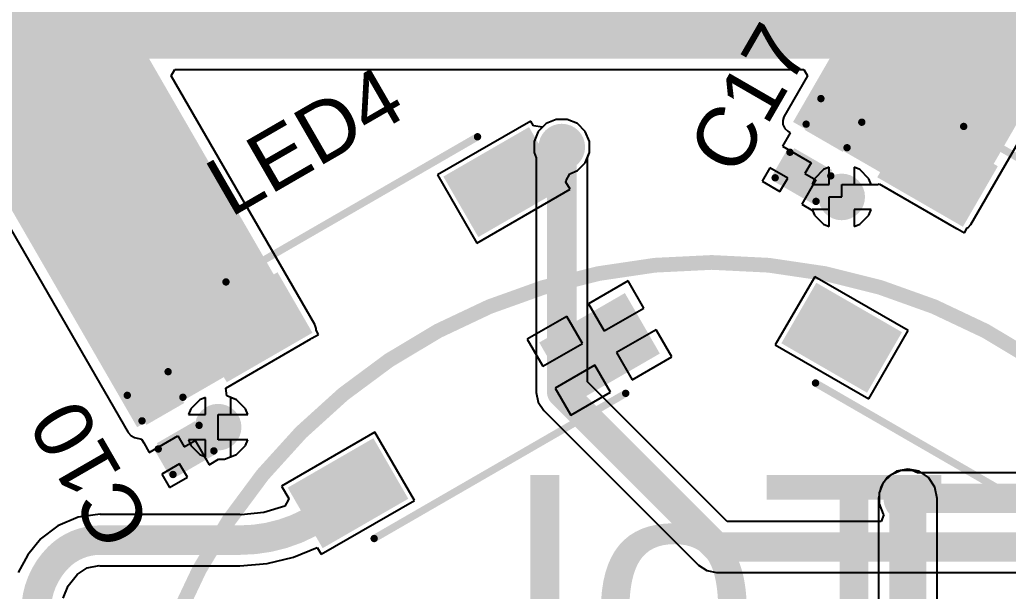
# Model space of a CAD drawing. Header units: millimetres. Extents: x -0.2 to 3.71, y -0.88 to 2.79.
# Drawn here: x 1.106 to 1.776, y 1.155 to 1.542 of the extents above; entities that cross this region are included whole.
import ezdxf

# ---------------------------------------------------------------- set-up
doc = ezdxf.new("R2010")
doc.units = ezdxf.units.MM
doc.header["$MEASUREMENT"] = 0
for name, color, linetype in [('BottomLayer', 5, 'Continuous'), ('BottomSolder', 6, 'Continuous'), ('Mechanical1', 6, 'Continuous'), ('TopLayer', 1, 'Continuous'), ('TopOverlay', 2, 'Continuous'), ('TopPaste', 8, 'Continuous'), ('TopSolder', 216, 'Continuous'), ('ViaHoleLayer', 16, 'Continuous')]:
    doc.layers.add(name, color=color, linetype=linetype)
doc.styles.add('Arial', font='', dxfattribs={"height": 0.2})
doc.styles.get('Arial').set_extended_font_data('Arial')

# ---------------------------------------------------------------- blocks, each defined once
blk = doc.blocks.new('WS2812B_XF02_W_27')
at = {"layer": 'TopLayer'}
for points in [[(-0.12795, 0.08465), (-0.0689, 0.08465), (-0.0689, 0.04528), (-0.12795, 0.04528)], [(0.12795, 0.04528), (0.0689, 0.04528), (0.0689, 0.08465), (0.12795, 0.08465)], [(-0.12795, -0.04528), (-0.0689, -0.04528), (-0.0689, -0.08465), (-0.12795, -0.08465)], [(0.0689, -0.04528), (0.12795, -0.04528), (0.12795, -0.08465), (0.0689, -0.08465)]]:
    blk.add_hatch(color=1, dxfattribs=at).paths.add_polyline_path(points)
at = {"layer": 'TopPaste'}
for points in [[(-0.12795, 0.08465), (-0.0689, 0.08465), (-0.0689, 0.04528), (-0.12795, 0.04528)], [(0.12795, 0.04528), (0.0689, 0.04528), (0.0689, 0.08465), (0.12795, 0.08465)], [(-0.12795, -0.04528), (-0.0689, -0.04528), (-0.0689, -0.08465), (-0.12795, -0.08465)], [(0.0689, -0.04528), (0.12795, -0.04528), (0.12795, -0.08465), (0.0689, -0.08465)]]:
    blk.add_hatch(color=8, dxfattribs=at).paths.add_polyline_path(points)
at = {"layer": 'TopSolder'}
for points in [[(-0.13195, 0.08865), (-0.0649, 0.08865), (-0.0649, 0.04128), (-0.13195, 0.04128)], [(0.13195, 0.04128), (0.0649, 0.04128), (0.0649, 0.08865), (0.13195, 0.08865)], [(-0.13195, -0.04128), (-0.0649, -0.04128), (-0.0649, -0.08865), (-0.13195, -0.08865)], [(0.0649, -0.04128), (0.13195, -0.04128), (0.13195, -0.08865), (0.0649, -0.08865)]]:
    blk.add_hatch(color=216, dxfattribs=at).paths.add_polyline_path(points)
at = {"layer": 'TopOverlay'}
for points, const_width in [([(-0.09843, 0.10043), (0.09843, 0.10043)], 0.005), ([(-0.14, 0.061), (-0.14, 0.071)], 0.01), ([(-0.14, 0.071), (-0.135, 0.066)], 0.01), ([(-0.14, 0.061), (-0.135, 0.066)], 0.01), ([(-0.09843, -0.10043), (0.09843, -0.10043)], 0.005)]:
    blk.add_lwpolyline(points, dxfattribs=dict(at, const_width=const_width))
for points, const_width in [([(-0.09968, 0.10043, 1), (-0.09718, 0.10043, 1)], 0.0025), ([(0.09718, 0.10043, 1), (0.09968, 0.10043, 1)], 0.0025), ([(-0.1425, 0.071, 1), (-0.1375, 0.071, 1)], 0.005), ([(-0.1425, 0.071, 1), (-0.1375, 0.071, 1)], 0.005), ([(-0.1375, 0.066, 1), (-0.1325, 0.066, 1)], 0.005), ([(-0.1375, 0.066, 1), (-0.1325, 0.066, 1)], 0.005), ([(-0.1425, 0.061, 1), (-0.1375, 0.061, 1)], 0.005), ([(-0.1425, 0.061, 1), (-0.1375, 0.061, 1)], 0.005), ([(-0.09968, -0.10043, 1), (-0.09718, -0.10043, 1)], 0.0025), ([(0.09718, -0.10043, 1), (0.09968, -0.10043, 1)], 0.0025)]:
    blk.add_lwpolyline(points, format="xyb", close=True, dxfattribs=dict(at, const_width=const_width))
blk = doc.blocks.new('WS2812B_XF02_W_32')
at = {"layer": 'TopLayer'}
for points in [[(-0.12795, 0.08465), (-0.0689, 0.08465), (-0.0689, 0.04528), (-0.12795, 0.04528)], [(0.12795, 0.04528), (0.0689, 0.04528), (0.0689, 0.08465), (0.12795, 0.08465)], [(-0.12795, -0.04528), (-0.0689, -0.04528), (-0.0689, -0.08465), (-0.12795, -0.08465)], [(0.0689, -0.04528), (0.12795, -0.04528), (0.12795, -0.08465), (0.0689, -0.08465)]]:
    blk.add_hatch(color=1, dxfattribs=at).paths.add_polyline_path(points)
at = {"layer": 'TopPaste'}
for points in [[(-0.12795, 0.08465), (-0.0689, 0.08465), (-0.0689, 0.04528), (-0.12795, 0.04528)], [(0.12795, 0.04528), (0.0689, 0.04528), (0.0689, 0.08465), (0.12795, 0.08465)], [(-0.12795, -0.04528), (-0.0689, -0.04528), (-0.0689, -0.08465), (-0.12795, -0.08465)], [(0.0689, -0.04528), (0.12795, -0.04528), (0.12795, -0.08465), (0.0689, -0.08465)]]:
    blk.add_hatch(color=8, dxfattribs=at).paths.add_polyline_path(points)
at = {"layer": 'TopSolder'}
for points in [[(-0.13195, 0.08865), (-0.0649, 0.08865), (-0.0649, 0.04128), (-0.13195, 0.04128)], [(0.13195, 0.04128), (0.0649, 0.04128), (0.0649, 0.08865), (0.13195, 0.08865)], [(-0.13195, -0.04128), (-0.0649, -0.04128), (-0.0649, -0.08865), (-0.13195, -0.08865)], [(0.0649, -0.04128), (0.13195, -0.04128), (0.13195, -0.08865), (0.0649, -0.08865)]]:
    blk.add_hatch(color=216, dxfattribs=at).paths.add_polyline_path(points)
at = {"layer": 'TopOverlay'}
for points, const_width in [([(-0.09843, 0.10043), (0.09843, 0.10043)], 0.005), ([(-0.14, 0.071), (-0.14, 0.061)], 0.01), ([(-0.14, 0.071), (-0.135, 0.066)], 0.01), ([(-0.14, 0.061), (-0.135, 0.066)], 0.01), ([(-0.09843, -0.10043), (0.09843, -0.10043)], 0.005)]:
    blk.add_lwpolyline(points, dxfattribs=dict(at, const_width=const_width))
for points, const_width in [([(-0.09968, 0.10043, 1), (-0.09718, 0.10043, 1)], 0.0025), ([(0.09718, 0.10043, 1), (0.09968, 0.10043, 1)], 0.0025), ([(-0.1425, 0.071, 1), (-0.1375, 0.071, 1)], 0.005), ([(-0.1425, 0.071, 1), (-0.1375, 0.071, 1)], 0.005), ([(-0.1375, 0.066, 1), (-0.1325, 0.066, 1)], 0.005), ([(-0.1375, 0.066, 1), (-0.1325, 0.066, 1)], 0.005), ([(-0.1425, 0.061, 1), (-0.1375, 0.061, 1)], 0.005), ([(-0.1425, 0.061, 1), (-0.1375, 0.061, 1)], 0.005), ([(-0.09968, -0.10043, 1), (-0.09718, -0.10043, 1)], 0.0025), ([(0.09718, -0.10043, 1), (0.09968, -0.10043, 1)], 0.0025)]:
    blk.add_lwpolyline(points, format="xyb", close=True, dxfattribs=dict(at, const_width=const_width))
blk = doc.blocks.new('C___0402_45')
at = {"layer": 'TopLayer'}
for points in [[(-0.0275, -0.0125), (-0.0275, 0.0125), (-0.0095, 0.0125), (-0.0095, -0.0125)], [(0.0095, -0.0125), (0.0095, 0.0125), (0.0275, 0.0125), (0.0275, -0.0125)]]:
    blk.add_hatch(color=1, dxfattribs=at).paths.add_polyline_path(points)
at = {"layer": 'TopPaste'}
for points in [[(-0.0275, -0.0125), (-0.0275, 0.0125), (-0.0095, 0.0125), (-0.0095, -0.0125)], [(0.0095, -0.0125), (0.0095, 0.0125), (0.0275, 0.0125), (0.0275, -0.0125)]]:
    blk.add_hatch(color=8, dxfattribs=at).paths.add_polyline_path(points)
at = {"layer": 'TopSolder'}
for points in [[(-0.02986, -0.01486), (-0.02986, 0.01486), (-0.00714, 0.01486), (-0.00714, -0.01486)], [(0.00714, -0.01486), (0.00714, 0.01486), (0.02986, 0.01486), (0.02986, -0.01486)]]:
    blk.add_hatch(color=216, dxfattribs=at).paths.add_polyline_path(points)
at = {"layer": 'TopOverlay', "const_width": 0.005}
for points in [[(-0.031, 0.016), (-0.031, -0.016)], [(-0.031, 0.016), (-0.011, 0.016)], [(0.011, 0.016), (0.031, 0.016)], [(0.031, 0.016), (0.031, -0.016)], [(-0.031, -0.016), (-0.011, -0.016)], [(0.011, -0.016), (0.031, -0.016)]]:
    blk.add_lwpolyline(points, dxfattribs=at)
at = {"layer": 'TopOverlay', "const_width": 0.0025}
for points in [[(-0.03225, 0.016, 1), (-0.02975, 0.016, 1)], [(-0.03225, 0.016, 1), (-0.02975, 0.016, 1)], [(-0.01225, 0.016, 1), (-0.00975, 0.016, 1)], [(0.00975, 0.016, 1), (0.01225, 0.016, 1)], [(0.02975, 0.016, 1), (0.03225, 0.016, 1)], [(0.02975, 0.016, 1), (0.03225, 0.016, 1)], [(-0.03225, -0.016, 1), (-0.02975, -0.016, 1)], [(-0.03225, -0.016, 1), (-0.02975, -0.016, 1)], [(-0.01225, -0.016, 1), (-0.00975, -0.016, 1)], [(0.00975, -0.016, 1), (0.01225, -0.016, 1)], [(0.02975, -0.016, 1), (0.03225, -0.016, 1)], [(0.02975, -0.016, 1), (0.03225, -0.016, 1)]]:
    blk.add_lwpolyline(points, format="xyb", close=True, dxfattribs=at)
blk = doc.blocks.new('C___0402_52')
at = {"layer": 'TopLayer'}
for points in [[(-0.0275, -0.0125), (-0.0275, 0.0125), (-0.0095, 0.0125), (-0.0095, -0.0125)], [(0.0095, -0.0125), (0.0095, 0.0125), (0.0275, 0.0125), (0.0275, -0.0125)]]:
    blk.add_hatch(color=1, dxfattribs=at).paths.add_polyline_path(points)
at = {"layer": 'TopPaste'}
for points in [[(-0.0275, -0.0125), (-0.0275, 0.0125), (-0.0095, 0.0125), (-0.0095, -0.0125)], [(0.0095, -0.0125), (0.0095, 0.0125), (0.0275, 0.0125), (0.0275, -0.0125)]]:
    blk.add_hatch(color=8, dxfattribs=at).paths.add_polyline_path(points)
at = {"layer": 'TopSolder'}
for points in [[(-0.02986, -0.01486), (-0.02986, 0.01486), (-0.00714, 0.01486), (-0.00714, -0.01486)], [(0.00714, -0.01486), (0.00714, 0.01486), (0.02986, 0.01486), (0.02986, -0.01486)]]:
    blk.add_hatch(color=216, dxfattribs=at).paths.add_polyline_path(points)
at = {"layer": 'TopOverlay', "const_width": 0.005}
for points in [[(-0.031, 0.016), (-0.031, -0.016)], [(-0.011, 0.016), (-0.031, 0.016)], [(0.031, 0.016), (0.011, 0.016)], [(0.031, 0.016), (0.031, -0.016)], [(-0.011, -0.016), (-0.031, -0.016)], [(0.031, -0.016), (0.011, -0.016)]]:
    blk.add_lwpolyline(points, dxfattribs=at)
at = {"layer": 'TopOverlay', "const_width": 0.0025}
for points in [[(-0.03225, 0.016, 1), (-0.02975, 0.016, 1)], [(-0.03225, 0.016, 1), (-0.02975, 0.016, 1)], [(-0.01225, 0.016, 1), (-0.00975, 0.016, 1)], [(0.00975, 0.016, 1), (0.01225, 0.016, 1)], [(0.02975, 0.016, 1), (0.03225, 0.016, 1)], [(0.02975, 0.016, 1), (0.03225, 0.016, 1)], [(-0.03225, -0.016, 1), (-0.02975, -0.016, 1)], [(-0.03225, -0.016, 1), (-0.02975, -0.016, 1)], [(-0.01225, -0.016, 1), (-0.00975, -0.016, 1)], [(0.00975, -0.016, 1), (0.01225, -0.016, 1)], [(0.02975, -0.016, 1), (0.03225, -0.016, 1)], [(0.02975, -0.016, 1), (0.03225, -0.016, 1)]]:
    blk.add_lwpolyline(points, format="xyb", close=True, dxfattribs=at)

msp = doc.modelspace()

# ---------------------------------------------------------------- hatches: boundary and pattern name
at = {"layer": 'BottomLayer'}
h = msp.add_hatch(color=5, dxfattribs=at)
edge = h.paths.add_edge_path()
edge.add_arc((1.47317, 1.45616), 0.01181, 0, 360)
h = msp.add_hatch(color=5, dxfattribs=at)
edge = h.paths.add_edge_path()
edge.add_arc((1.66287, 1.42237), 0.01181, 0, 360)
h = msp.add_hatch(color=5, dxfattribs=at)
edge = h.paths.add_edge_path()
edge.add_arc((1.24023, 1.26627), 0.01181, 0, 360)
h = msp.add_hatch(color=5, dxfattribs=at)
edge = h.paths.add_edge_path()
edge.add_arc((1.707, 1.218), 0.01181, 0, 360)
at = {"layer": 'BottomSolder'}
h = msp.add_hatch(color=6, dxfattribs=at)
edge = h.paths.add_edge_path()
edge.add_arc((1.47317, 1.45616), 0.01581, 0, 360)
h = msp.add_hatch(color=6, dxfattribs=at)
edge = h.paths.add_edge_path()
edge.add_arc((1.66287, 1.42237), 0.01581, 0, 360)
h = msp.add_hatch(color=6, dxfattribs=at)
edge = h.paths.add_edge_path()
edge.add_arc((1.24023, 1.26627), 0.01581, 0, 360)
h = msp.add_hatch(color=6, dxfattribs=at)
edge = h.paths.add_edge_path()
edge.add_arc((1.707, 1.218), 0.01581, 0, 360)
at = {"layer": 'TopLayer'}
for points in [[(0.951, 1.516), (2.17361, 1.516), (2.17361, 1.595), (0.951, 1.595)], [(1.18534, 1.26627), (1.29961, 1.33224), (1.14898, 1.59313), (1.03472, 1.52716)], [(1.62994, 1.47321), (1.74421, 1.40724), (1.807, 1.516), (1.69274, 1.58197)]]:
    msp.add_hatch(color=1, dxfattribs=at).paths.add_polyline_path(points)
h = msp.add_hatch(color=1, dxfattribs=at)
edge = h.paths.add_edge_path()
edge.add_arc((1.47317, 1.45616), 0.01181, 0, 360)
h = msp.add_hatch(color=1, dxfattribs=at)
edge = h.paths.add_edge_path()
edge.add_arc((1.66287, 1.42237), 0.01181, 0, 360)
h = msp.add_hatch(color=1, dxfattribs=at)
edge = h.paths.add_edge_path()
edge.add_arc((1.24023, 1.26627), 0.01181, 0, 360)
h = msp.add_hatch(color=1, dxfattribs=at)
edge = h.paths.add_edge_path()
edge.add_arc((1.707, 1.218), 0.01181, 0, 360)
at = {"layer": 'TopSolder'}
h = msp.add_hatch(color=216, dxfattribs=at)
edge = h.paths.add_edge_path()
edge.add_arc((1.47317, 1.45616), 0.01581, 0, 360)
h = msp.add_hatch(color=216, dxfattribs=at)
edge = h.paths.add_edge_path()
edge.add_arc((1.66287, 1.42237), 0.01581, 0, 360)
h = msp.add_hatch(color=216, dxfattribs=at)
edge = h.paths.add_edge_path()
edge.add_arc((1.24023, 1.26627), 0.01581, 0, 360)
h = msp.add_hatch(color=216, dxfattribs=at)
edge = h.paths.add_edge_path()
edge.add_arc((1.707, 1.218), 0.01581, 0, 360)
at = {"layer": 'ViaHoleLayer'}
h = msp.add_hatch(color=16, dxfattribs=at)
edge = h.paths.add_edge_path()
edge.add_arc((1.47317, 1.45616), 0.00591, 0, 360)
h = msp.add_hatch(color=16, dxfattribs=at)
edge = h.paths.add_edge_path()
edge.add_arc((1.66287, 1.42237), 0.00591, 0, 360)
h = msp.add_hatch(color=16, dxfattribs=at)
edge = h.paths.add_edge_path()
edge.add_arc((1.24023, 1.26627), 0.00591, 0, 360)
h = msp.add_hatch(color=16, dxfattribs=at)
edge = h.paths.add_edge_path()
edge.add_arc((1.707, 1.218), 0.00591, 0, 360)

# ---------------------------------------------------------------- linework, layer by layer
at = {"layer": 'BottomLayer'}
for p, q in [((1.46943, 1.47497), (1.46251, 1.47211)), ((1.47691, 1.47497), (1.46943, 1.47497)), ((1.48383, 1.47211), (1.47691, 1.47497)), ((1.46251, 1.47211), (1.45722, 1.46682)), ((1.48912, 1.46682), (1.48383, 1.47211)), ((1.45722, 1.46682), (1.45436, 1.4599)), ((1.49198, 1.4599), (1.48912, 1.46682)), ((1.45436, 1.4599), (1.45436, 1.45242)), ((1.49198, 1.45242), (1.49198, 1.4599)), ((1.45436, 1.45242), (1.45584, 1.44885)), ((1.45584, 1.44885), (1.45584, 1.28983)), ((1.4905, 1.44885), (1.49198, 1.45242)), ((1.4905, 1.29701), (1.4905, 1.44885)), ((1.65052, 1.44086), (1.64438, 1.43473)), ((1.65437, 1.44246), (1.65052, 1.44086)), ((1.65437, 1.43087), (1.65437, 1.44246)), ((1.67523, 1.44086), (1.67137, 1.44246)), ((1.67137, 1.44246), (1.67137, 1.43087)), ((1.68136, 1.43473), (1.67523, 1.44086)), ((1.64438, 1.43473), (1.64278, 1.43087)), ((1.68296, 1.43087), (1.68136, 1.43473)), ((1.64278, 1.43087), (1.65437, 1.43087)), ((1.67137, 1.43087), (1.68296, 1.43087)), ((1.65437, 1.41387), (1.64278, 1.41387)), ((1.64278, 1.41387), (1.64438, 1.41002)), ((1.65437, 1.40229), (1.65437, 1.41387)), ((1.68296, 1.41387), (1.67137, 1.41387)), ((1.67137, 1.41387), (1.67137, 1.40229)), ((1.68136, 1.41002), (1.68296, 1.41387)), ((1.64438, 1.41002), (1.65052, 1.40388)), ((1.67523, 1.40388), (1.68136, 1.41002)), ((1.65052, 1.40388), (1.65437, 1.40229)), ((1.67137, 1.40229), (1.67523, 1.40388)), ((1.58518, 1.20233), (1.4905, 1.29701)), ((1.23173, 1.28635), (1.22788, 1.28476)), ((1.23173, 1.27477), (1.23173, 1.28635)), ((1.25259, 1.28476), (1.24873, 1.28635)), ((1.24873, 1.28635), (1.24873, 1.27477)), ((1.45584, 1.28983), (1.45716, 1.2832)), ((1.22788, 1.28476), (1.22174, 1.27862)), ((1.25872, 1.27862), (1.25259, 1.28476)), ((1.45716, 1.2832), (1.46091, 1.27757)), ((1.22174, 1.27862), (1.22014, 1.27477)), ((1.22014, 1.27477), (1.23173, 1.27477)), ((1.24873, 1.27477), (1.26032, 1.27477)), ((1.26032, 1.27477), (1.25872, 1.27862)), ((1.46091, 1.27757), (1.56574, 1.17274)), ((1.23173, 1.25777), (1.22014, 1.25777)), ((1.22014, 1.25777), (1.22174, 1.25391)), ((1.22174, 1.25391), (1.22788, 1.24778)), ((1.23173, 1.24618), (1.23173, 1.25777)), ((1.26032, 1.25777), (1.24873, 1.25777)), ((1.24873, 1.25777), (1.24873, 1.24618)), ((1.25259, 1.24778), (1.25872, 1.25391)), ((1.25872, 1.25391), (1.26032, 1.25777)), ((1.22788, 1.24778), (1.23173, 1.24618)), ((1.24873, 1.24618), (1.25259, 1.24778)), ((1.69634, 1.23395), (1.69105, 1.22866)), ((1.70326, 1.23681), (1.69634, 1.23395)), ((1.71074, 1.23681), (1.70326, 1.23681)), ((1.71431, 1.23533), (1.71074, 1.23681)), ((2.184, 1.23533), (1.71431, 1.23533)), ((1.69105, 1.22866), (1.68819, 1.22174)), ((1.68819, 1.22174), (1.68819, 1.21426)), ((1.68819, 1.21426), (1.69105, 1.20734)), ((1.69144, 1.20695), (1.68953, 1.20233)), ((1.69105, 1.20734), (1.69144, 1.20695)), ((1.68953, 1.20233), (1.58518, 1.20233)), ((1.56574, 1.17274), (1.57137, 1.16899)), ((1.57137, 1.16899), (1.578, 1.16767)), ((1.578, 1.16767), (2.15374, 1.16767))]:
    msp.add_line(p, q, dxfattribs=at)
at = {"layer": 'BottomLayer', "const_width": 0.02}
for points in [[(1.47317, 1.28983), (1.47317, 1.45616)], [(1.47317, 1.28983), (1.578, 1.185)], [(1.707, 1.218), (2.184, 1.218)], [(1.578, 1.185), (2.16092, 1.185)]]:
    msp.add_lwpolyline(points, dxfattribs=at)
at = {"layer": 'BottomLayer', "const_width": 0.01}
for points in [[(1.46817, 1.45616, 1), (1.47817, 1.45616, 1)], [(1.46817, 1.28983, 1), (1.47817, 1.28983, 1)], [(1.46817, 1.28983, 1), (1.47817, 1.28983, 1)], [(1.702, 1.218, 1), (1.712, 1.218, 1)], [(1.573, 1.185, 1), (1.583, 1.185, 1)], [(1.573, 1.185, 1), (1.583, 1.185, 1)]]:
    msp.add_lwpolyline(points, format="xyb", close=True, dxfattribs=at)
at = {"layer": 'Mechanical1', "const_width": 0.01}
msp.add_lwpolyline([(1.9685, 0.98425, 1), (1.1811, 0.98425, 1)], format="xyb", close=True, dxfattribs=at)
at = {"layer": 'TopLayer'}
for p, q in [((1.20837, 1.50453), (1.21087, 1.50886)), ((1.21087, 1.50886), (1.63729, 1.50886)), ((1.63729, 1.50886), (1.63979, 1.50453)), ((1.75039, 1.40367), (1.81112, 1.50886)), ((1.30579, 1.3358), (1.20837, 1.50453)), ((1.63979, 1.50453), (1.62376, 1.47678)), ((1.46943, 1.47497), (1.46251, 1.47211)), ((1.47691, 1.47497), (1.46943, 1.47497)), ((1.48383, 1.47211), (1.47691, 1.47497)), ((1.62376, 1.47678), (1.62287, 1.47414)), ((1.62287, 1.47414), (1.62305, 1.47136)), ((1.45207, 1.47381), (1.38881, 1.43728)), ((1.45397, 1.47052), (1.45207, 1.47381)), ((1.46018, 1.46977), (1.45397, 1.47052)), ((1.46251, 1.47211), (1.46018, 1.46977)), ((1.48912, 1.46682), (1.48383, 1.47211)), ((1.62305, 1.47136), (1.62428, 1.46886)), ((1.62428, 1.46886), (1.62637, 1.46703)), ((1.49198, 1.4599), (1.48912, 1.46682)), ((1.62791, 1.46587), (1.62266, 1.45677)), ((1.62637, 1.46703), (1.62791, 1.46587)), ((1.06497, 1.46049), (1.17916, 1.2627)), ((1.49198, 1.45242), (1.49198, 1.4599)), ((1.62266, 1.45677), (1.64214, 1.44552)), ((1.48912, 1.44551), (1.49198, 1.45242)), ((1.48383, 1.44021), (1.48912, 1.44551)), ((1.61416, 1.44205), (1.60891, 1.43296)), ((1.62628, 1.43505), (1.61416, 1.44205)), ((1.64214, 1.44552), (1.63789, 1.43816)), ((1.38881, 1.43728), (1.41549, 1.39106)), ((1.47623, 1.43359), (1.47851, 1.43801)), ((1.47851, 1.43801), (1.48383, 1.44021)), ((1.62103, 1.42596), (1.62628, 1.43505)), ((1.64525, 1.43391), (1.63575, 1.41746)), ((1.63789, 1.43816), (1.64525, 1.43391)), ((1.41549, 1.39106), (1.47876, 1.42759)), ((1.47601, 1.43235), (1.47623, 1.43359)), ((1.47876, 1.42759), (1.47601, 1.43235)), ((1.60891, 1.43296), (1.62103, 1.42596)), ((1.66287, 1.42237), (1.66287, 1.43087)), ((1.66287, 1.43087), (1.68763, 1.43087)), ((1.68763, 1.43087), (1.68817, 1.43135)), ((1.68817, 1.43135), (1.74064, 1.40106)), ((1.65437, 1.40229), (1.65437, 1.42237)), ((1.65437, 1.42237), (1.66287, 1.42237)), ((1.63575, 1.41746), (1.64304, 1.41325)), ((1.68296, 1.41387), (1.67137, 1.41387)), ((1.67137, 1.41387), (1.67137, 1.40229)), ((1.68136, 1.41002), (1.68296, 1.41387)), ((1.64304, 1.41325), (1.64438, 1.41002)), ((1.64438, 1.41002), (1.65052, 1.40388)), ((1.67523, 1.40388), (1.68136, 1.41002)), ((1.65052, 1.40388), (1.65437, 1.40229)), ((1.67137, 1.40229), (1.67523, 1.40388)), ((1.74064, 1.40106), (1.7413, 1.40083)), ((1.7413, 1.40083), (1.74612, 1.39805)), ((1.74612, 1.39805), (1.748, 1.4013)), ((1.748, 1.4013), (1.74855, 1.40157)), ((1.74855, 1.40157), (1.75039, 1.40367)), ((1.75039, 1.40367), (1.75039, 1.40367)), ((1.64458, 1.36828), (1.61789, 1.32206)), ((1.70785, 1.33175), (1.64458, 1.36828)), ((1.51813, 1.36539), (1.49126, 1.34987)), ((1.52872, 1.34704), (1.51813, 1.36539)), ((1.49126, 1.34987), (1.50185, 1.33153)), ((1.50185, 1.33153), (1.52872, 1.34704)), ((1.47654, 1.34137), (1.44967, 1.32586)), ((1.48713, 1.32303), (1.47654, 1.34137)), ((1.30668, 1.33317), (1.30579, 1.3358)), ((1.30318, 1.32605), (1.30371, 1.32652)), ((1.30371, 1.32652), (1.30828, 1.32916)), ((1.30661, 1.33205), (1.30668, 1.33317)), ((1.30828, 1.32916), (1.30661, 1.33205)), ((1.53722, 1.33232), (1.51035, 1.31681)), ((1.54782, 1.31397), (1.53722, 1.33232)), ((1.68116, 1.28553), (1.70785, 1.33175)), ((1.2454, 1.2927), (1.30318, 1.32605)), ((1.30318, 1.32605), (1.30318, 1.32605)), ((1.44967, 1.32586), (1.46026, 1.30751)), ((1.46026, 1.30751), (1.48713, 1.32303)), ((1.61789, 1.32206), (1.68116, 1.28553)), ((1.51035, 1.31681), (1.52095, 1.29846)), ((1.52095, 1.29846), (1.54782, 1.31397)), ((1.49563, 1.30831), (1.46876, 1.29279)), ((1.50622, 1.28996), (1.49563, 1.30831)), ((1.24622, 1.2874), (1.2454, 1.2927)), ((1.25259, 1.28476), (1.24622, 1.2874)), ((1.46876, 1.29279), (1.47935, 1.27444)), ((1.47935, 1.27444), (1.50622, 1.28996)), ((1.25872, 1.27862), (1.25259, 1.28476)), ((1.24023, 1.25777), (1.24023, 1.27477)), ((1.24023, 1.27477), (1.26032, 1.27477)), ((1.26032, 1.27477), (1.25872, 1.27862)), ((1.17916, 1.2627), (1.181, 1.2606)), ((1.181, 1.2606), (1.1835, 1.25937)), ((1.19351, 1.24911), (1.213, 1.26036)), ((1.213, 1.26036), (1.21725, 1.253)), ((1.34656, 1.26286), (1.28329, 1.22634)), ((1.37324, 1.21665), (1.34656, 1.26286)), ((1.1835, 1.25937), (1.18826, 1.2582)), ((1.18826, 1.2582), (1.1898, 1.25554)), ((1.1898, 1.25554), (1.19351, 1.24911)), ((1.21725, 1.253), (1.22461, 1.25725)), ((1.22461, 1.25725), (1.23411, 1.24079)), ((1.26032, 1.25777), (1.24023, 1.25777)), ((1.25259, 1.24778), (1.25872, 1.25391)), ((1.25872, 1.25391), (1.26032, 1.25777)), ((1.24457, 1.24446), (1.25259, 1.24778)), ((1.21414, 1.24139), (1.20201, 1.23439)), ((1.21939, 1.23229), (1.21414, 1.24139)), ((1.23411, 1.24079), (1.24045, 1.24446)), ((1.24045, 1.24446), (1.24457, 1.24446)), ((1.20201, 1.23439), (1.20726, 1.22529)), ((1.69614, 1.23375), (1.69362, 1.23206)), ((1.69634, 1.23395), (1.69614, 1.23375)), ((1.69661, 1.23406), (1.69634, 1.23395)), ((1.70007, 1.23637), (1.69661, 1.23406)), ((1.70768, 1.23788), (1.70007, 1.23637)), ((1.71529, 1.23637), (1.70768, 1.23788)), ((1.72174, 1.23206), (1.71529, 1.23637)), ((1.20726, 1.22529), (1.21939, 1.23229)), ((1.28329, 1.22634), (1.28815, 1.21791)), ((1.69058, 1.22751), (1.68931, 1.22561)), ((1.69105, 1.22866), (1.69058, 1.22751)), ((1.69193, 1.22953), (1.69105, 1.22866)), ((1.69362, 1.23206), (1.69193, 1.22953)), ((1.72605, 1.22561), (1.72174, 1.23206)), ((1.68819, 1.21998), (1.6878, 1.218)), ((1.68886, 1.22337), (1.68819, 1.22174)), ((1.68819, 1.22174), (1.68819, 1.21998)), ((1.68931, 1.22561), (1.68886, 1.22337)), ((1.72756, 1.218), (1.72605, 1.22561)), ((1.2854, 1.21268), (1.2712, 1.20837)), ((1.2878, 1.21666), (1.2854, 1.21268)), ((1.28815, 1.21791), (1.2878, 1.21666)), ((1.30997, 1.18012), (1.37324, 1.21665)), ((1.6878, 1.218), (1.6878, 1.06606)), ((1.72756, 1.06606), (1.72756, 1.218)), ((1.1602, 1.20717), (1.14535, 1.20522)), ((1.1602, 1.20701), (1.1602, 1.20717)), ((1.25503, 1.20701), (1.1602, 1.20701)), ((1.25581, 1.20686), (1.25503, 1.20701)), ((1.2712, 1.20837), (1.25581, 1.20686)), ((1.13151, 1.19948), (1.11963, 1.19037)), ((1.14535, 1.20522), (1.13151, 1.19948)), ((1.11974, 1.19026), (1.11115, 1.17978)), ((1.11963, 1.19037), (1.11974, 1.19026)), ((1.11974, 1.19026), (1.11974, 1.19026)), ((1.11115, 1.17978), (1.10476, 1.16783)), ((1.2913, 1.17806), (1.30733, 1.1847)), ((1.30733, 1.1847), (1.30997, 1.18012)), ((1.15147, 1.17088), (1.15952, 1.17248)), ((1.15952, 1.17248), (1.1602, 1.17235)), ((1.25503, 1.17232), (1.27339, 1.17376)), ((1.27339, 1.17376), (1.2913, 1.17806)), ((1.14393, 1.16552), (1.14426, 1.16574)), ((1.14426, 1.16574), (1.14464, 1.16632)), ((1.14464, 1.16632), (1.15147, 1.17088)), ((1.1602, 1.17235), (1.25503, 1.17235)), ((1.25503, 1.17235), (1.25503, 1.17232)), ((1.13867, 1.15867), (1.14393, 1.16552)), ((1.13521, 1.15033), (1.13867, 1.15867))]:
    msp.add_line(p, q, dxfattribs=at)
for points, const_width in [([(1.45026, 1.44294), (1.47317, 1.45616)], 0.02), ([(1.43378, 1.43243), (1.45026, 1.44294)], 0.02), ([(1.63789, 1.43816), (1.66287, 1.42237)], 0.02), ([(1.2173, 1.25303), (1.24023, 1.26627)], 0.02), ([(1.2173, 1.25303), (1.2173, 1.25303)], 0.02), ([(1.32574, 1.21897), (1.32826, 1.22149)], 0.02), ([(1.70768, 1.04331), (1.70768, 1.218)], 0.025), ([(1.1602, 1.18968), (1.25503, 1.18968)], 0.02)]:
    msp.add_lwpolyline(points, dxfattribs=dict(at, const_width=const_width))
for points, const_width in [([(1.46817, 1.45616, 1), (1.47817, 1.45616, 1)], 0.01), ([(1.44526, 1.44294, 1), (1.45526, 1.44294, 1)], 0.01), ([(1.44526, 1.44294, 1), (1.45526, 1.44294, 1)], 0.01), ([(1.63289, 1.43816, 1), (1.64289, 1.43816, 1)], 0.01), ([(1.42878, 1.43243, 1), (1.43878, 1.43243, 1)], 0.01), ([(1.65787, 1.42237, 1), (1.66787, 1.42237, 1)], 0.01), ([(1.23523, 1.26627, 1), (1.24523, 1.26627, 1)], 0.01), ([(1.21225, 1.253, 1), (1.22225, 1.253, 1)], 0.01), ([(1.2123, 1.25303, 1), (1.2223, 1.25303, 1)], 0.01), ([(1.2123, 1.25303, 1), (1.2223, 1.25303, 1)], 0.01), ([(1.2123, 1.25303, 1), (1.2223, 1.25303, 1)], 0.01), ([(1.2123, 1.25303, 1), (1.2223, 1.25303, 1)], 0.01), ([(1.32074, 1.21897, 1), (1.33074, 1.21897, 1)], 0.01), ([(1.32074, 1.21897, 1), (1.33074, 1.21897, 1)], 0.01), ([(1.32326, 1.22149, 1), (1.33326, 1.22149, 1)], 0.01), ([(1.70143, 1.218, 1), (1.71393, 1.218, 1)], 0.0125), ([(1.1552, 1.18968, 1), (1.1652, 1.18968, 1)], 0.01), ([(1.1552, 1.18968, 1), (1.1652, 1.18968, 1)], 0.01), ([(1.25003, 1.18968, 1), (1.26003, 1.18968, 1)], 0.01), ([(1.25003, 1.18968, 1), (1.26003, 1.18968, 1)], 0.01), ([(1.127, 1.178, 1), (1.137, 1.178, 1)], 0.01), ([(1.127, 1.178, 1), (1.137, 1.178, 1)], 0.01)]:
    msp.add_lwpolyline(points, format="xyb", close=True, dxfattribs=dict(at, const_width=const_width))
at = {"layer": 'TopLayer', "const_width": 0.02}
for points in [[(1.21725, 1.253, -0.000751), (1.2173, 1.25303)], [(1.32574, 1.21897, -0.198912), (1.25503, 1.18968)], [(1.132, 1.178, -0.198912), (1.1602, 1.18968)], [(1.11683, 1.14138, -0.198912), (1.132, 1.178)]]:
    msp.add_lwpolyline(points, format="xyb", dxfattribs=at)

# ---------------------------------------------------------------- block references
for name, p, rotation in [('WS2812B_XF02_W_27', (1.78059, 1.33395), 330), ('C___0402_45', (1.64714, 1.45418), 60), ('WS2812B_XF02_W_32', (1.38102, 1.32696), 30), ('C___0402_52', (1.208, 1.26902), 120)]:
    msp.add_blockref(name, p, dxfattribs=dict(rotation=rotation))

# ---------------------------------------------------------------- texts
at = {"layer": 'TopOverlay', "style": 'Arial'}
for s, height, rotation, p in [('C17', 0.04, 60, (1.59183, 1.43479)), ('LED4', 0.04, 30, (1.24851, 1.40803)), ('C10', 0.04, 120, (1.19643, 1.19966)), ('IoT', 0.15, 360, (1.4326, 1.08379))]:
    msp.add_text(s, height=height, rotation=rotation, dxfattribs=at).set_placement(p)

doc.saveas('drawing.dxf')
